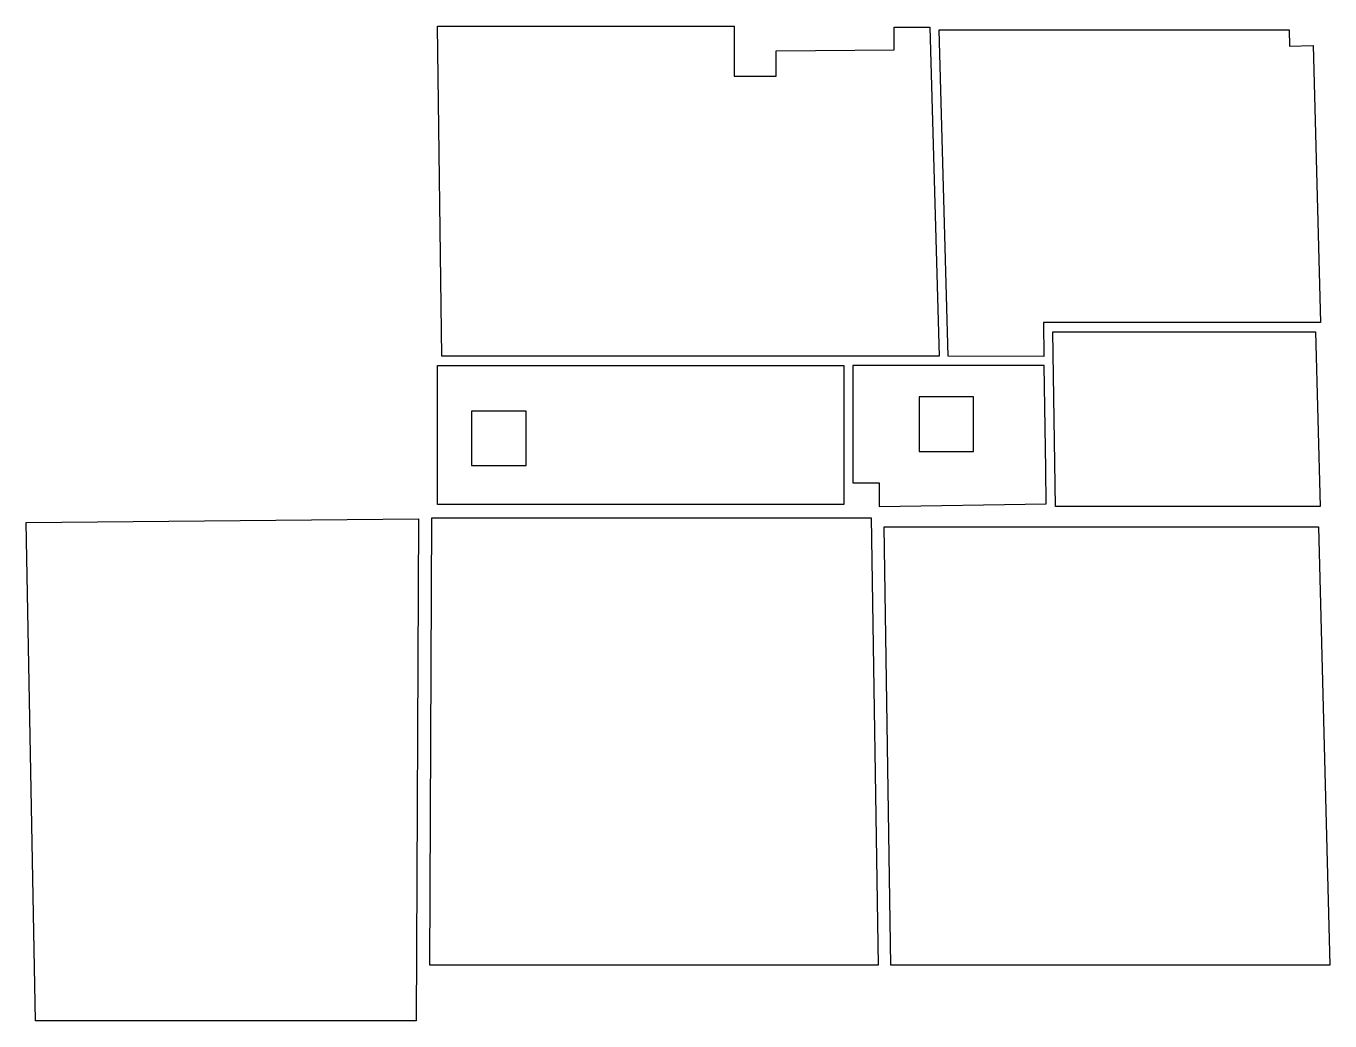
# Model space of a CAD drawing. Header units: metres. Extents: x 472 to 14812, y 112 to 11048.
import ezdxf

# ---------------------------------------------------------------- set-up
doc = ezdxf.new("R2010")
doc.units = ezdxf.units.M
doc.layers.add('AREE LEONARDO', color=7, linetype='Continuous')

msp = doc.modelspace()

# ---------------------------------------------------------------- linework, layer by layer
at = {"layer": 'AREE LEONARDO', "color": 3}
for points in [[(8720, 10498), (8720, 10777), (10020, 10788), (10020, 11038), (10412, 11038), (10515, 7418), (5045, 7418), (4995, 11048), (8260, 11048), (8260, 10498)], [(11763, 7688), (14655, 7688), (14705, 5768), (11793, 5768)]]:
    msp.add_lwpolyline(points, close=True, dxfattribs=at)
at = {"layer": 'AREE LEONARDO', "color": 5}
for points in [[(10513, 11008), (14364, 11008), (14369, 10827), (14629, 10833), (14708, 7788), (11661, 7788), (11667, 7417), (10615, 7418)], [(4995, 7318), (9465, 7318), (9465, 5788), (4995, 5788)], [(472, 5591), (4789, 5630), (4764, 112), (574, 112)], [(4936, 5642), (9766, 5642), (9844, 724), (4914, 724)], [(9908, 5542), (14687, 5542), (14812, 724), (9984, 724)]]:
    msp.add_lwpolyline(points, close=True, dxfattribs=at)
at = {"layer": 'AREE LEONARDO', "color": 6}
msp.add_lwpolyline([(11686, 6176), (11669, 7317), (9565, 7317), (9565, 6028), (9855, 6028), (9855, 5768), (11692, 5796)], close=True, dxfattribs=at)
at = {"layer": 'AREE LEONARDO', "color": 1}
for points in [[(10293, 6373), (10893, 6373), (10893, 6973), (10293, 6973)], [(5371, 6216), (5971, 6216), (5971, 6816), (5371, 6816)]]:
    msp.add_lwpolyline(points, close=True, dxfattribs=at)

doc.saveas('drawing.dxf')
